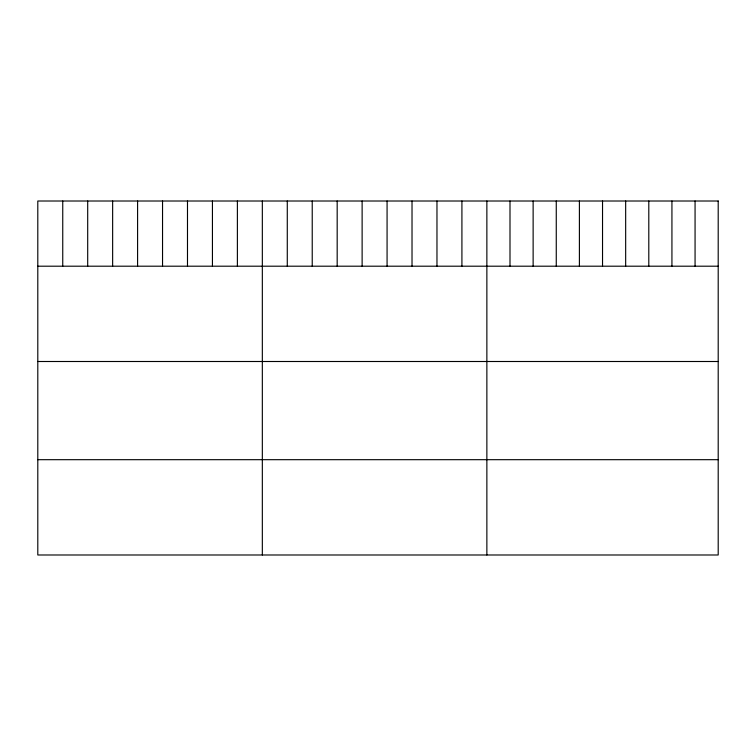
<?xml version="1.0" encoding="UTF-8"?>
<svg xmlns="http://www.w3.org/2000/svg" width="756" height="756" viewBox="0 0 756 756"><rect width="100%" height="100%" fill="white"/><g stroke="black" fill="none" stroke-linecap="round" stroke-linejoin="round"><path stroke-width="1.13" d="M37.8 266.197L718.2 266.197M37.8 361.5L718.2 361.5M37.8 459.686L718.2 459.686M695.066 201.011L695.066 266.197M671.933 201.011L671.933 266.197M648.799 201.011L648.799 266.197M625.666 201.011L625.666 266.197M602.532 201.011L602.532 266.197M579.398 201.011L579.398 266.197M556.265 201.011L556.265 266.197M533.131 201.011L533.131 266.197M509.998 201.011L509.998 266.197M486.864 201.011L486.864 554.989M461.916 201.011L461.916 266.197M436.968 201.011L436.968 266.197M412.02 201.011L412.02 266.197M387.072 201.011L387.072 266.197M362.124 201.011L362.124 266.197M337.176 201.011L337.176 266.197M312.228 201.011L312.228 266.197M287.28 201.011L287.28 266.197M262.332 201.011L262.332 554.989M237.384 201.011L237.384 266.197M212.436 201.011L212.436 266.197M187.488 201.011L187.488 266.197M162.54 201.011L162.54 266.197M137.592 201.011L137.592 266.197M112.644 201.011L112.644 266.197M87.696 201.011L87.696 266.197M62.748 201.011L62.748 266.197M718.2 201.011L37.8 201.011L37.8 554.989L718.2 554.989L718.2 201.011"/></g></svg>
